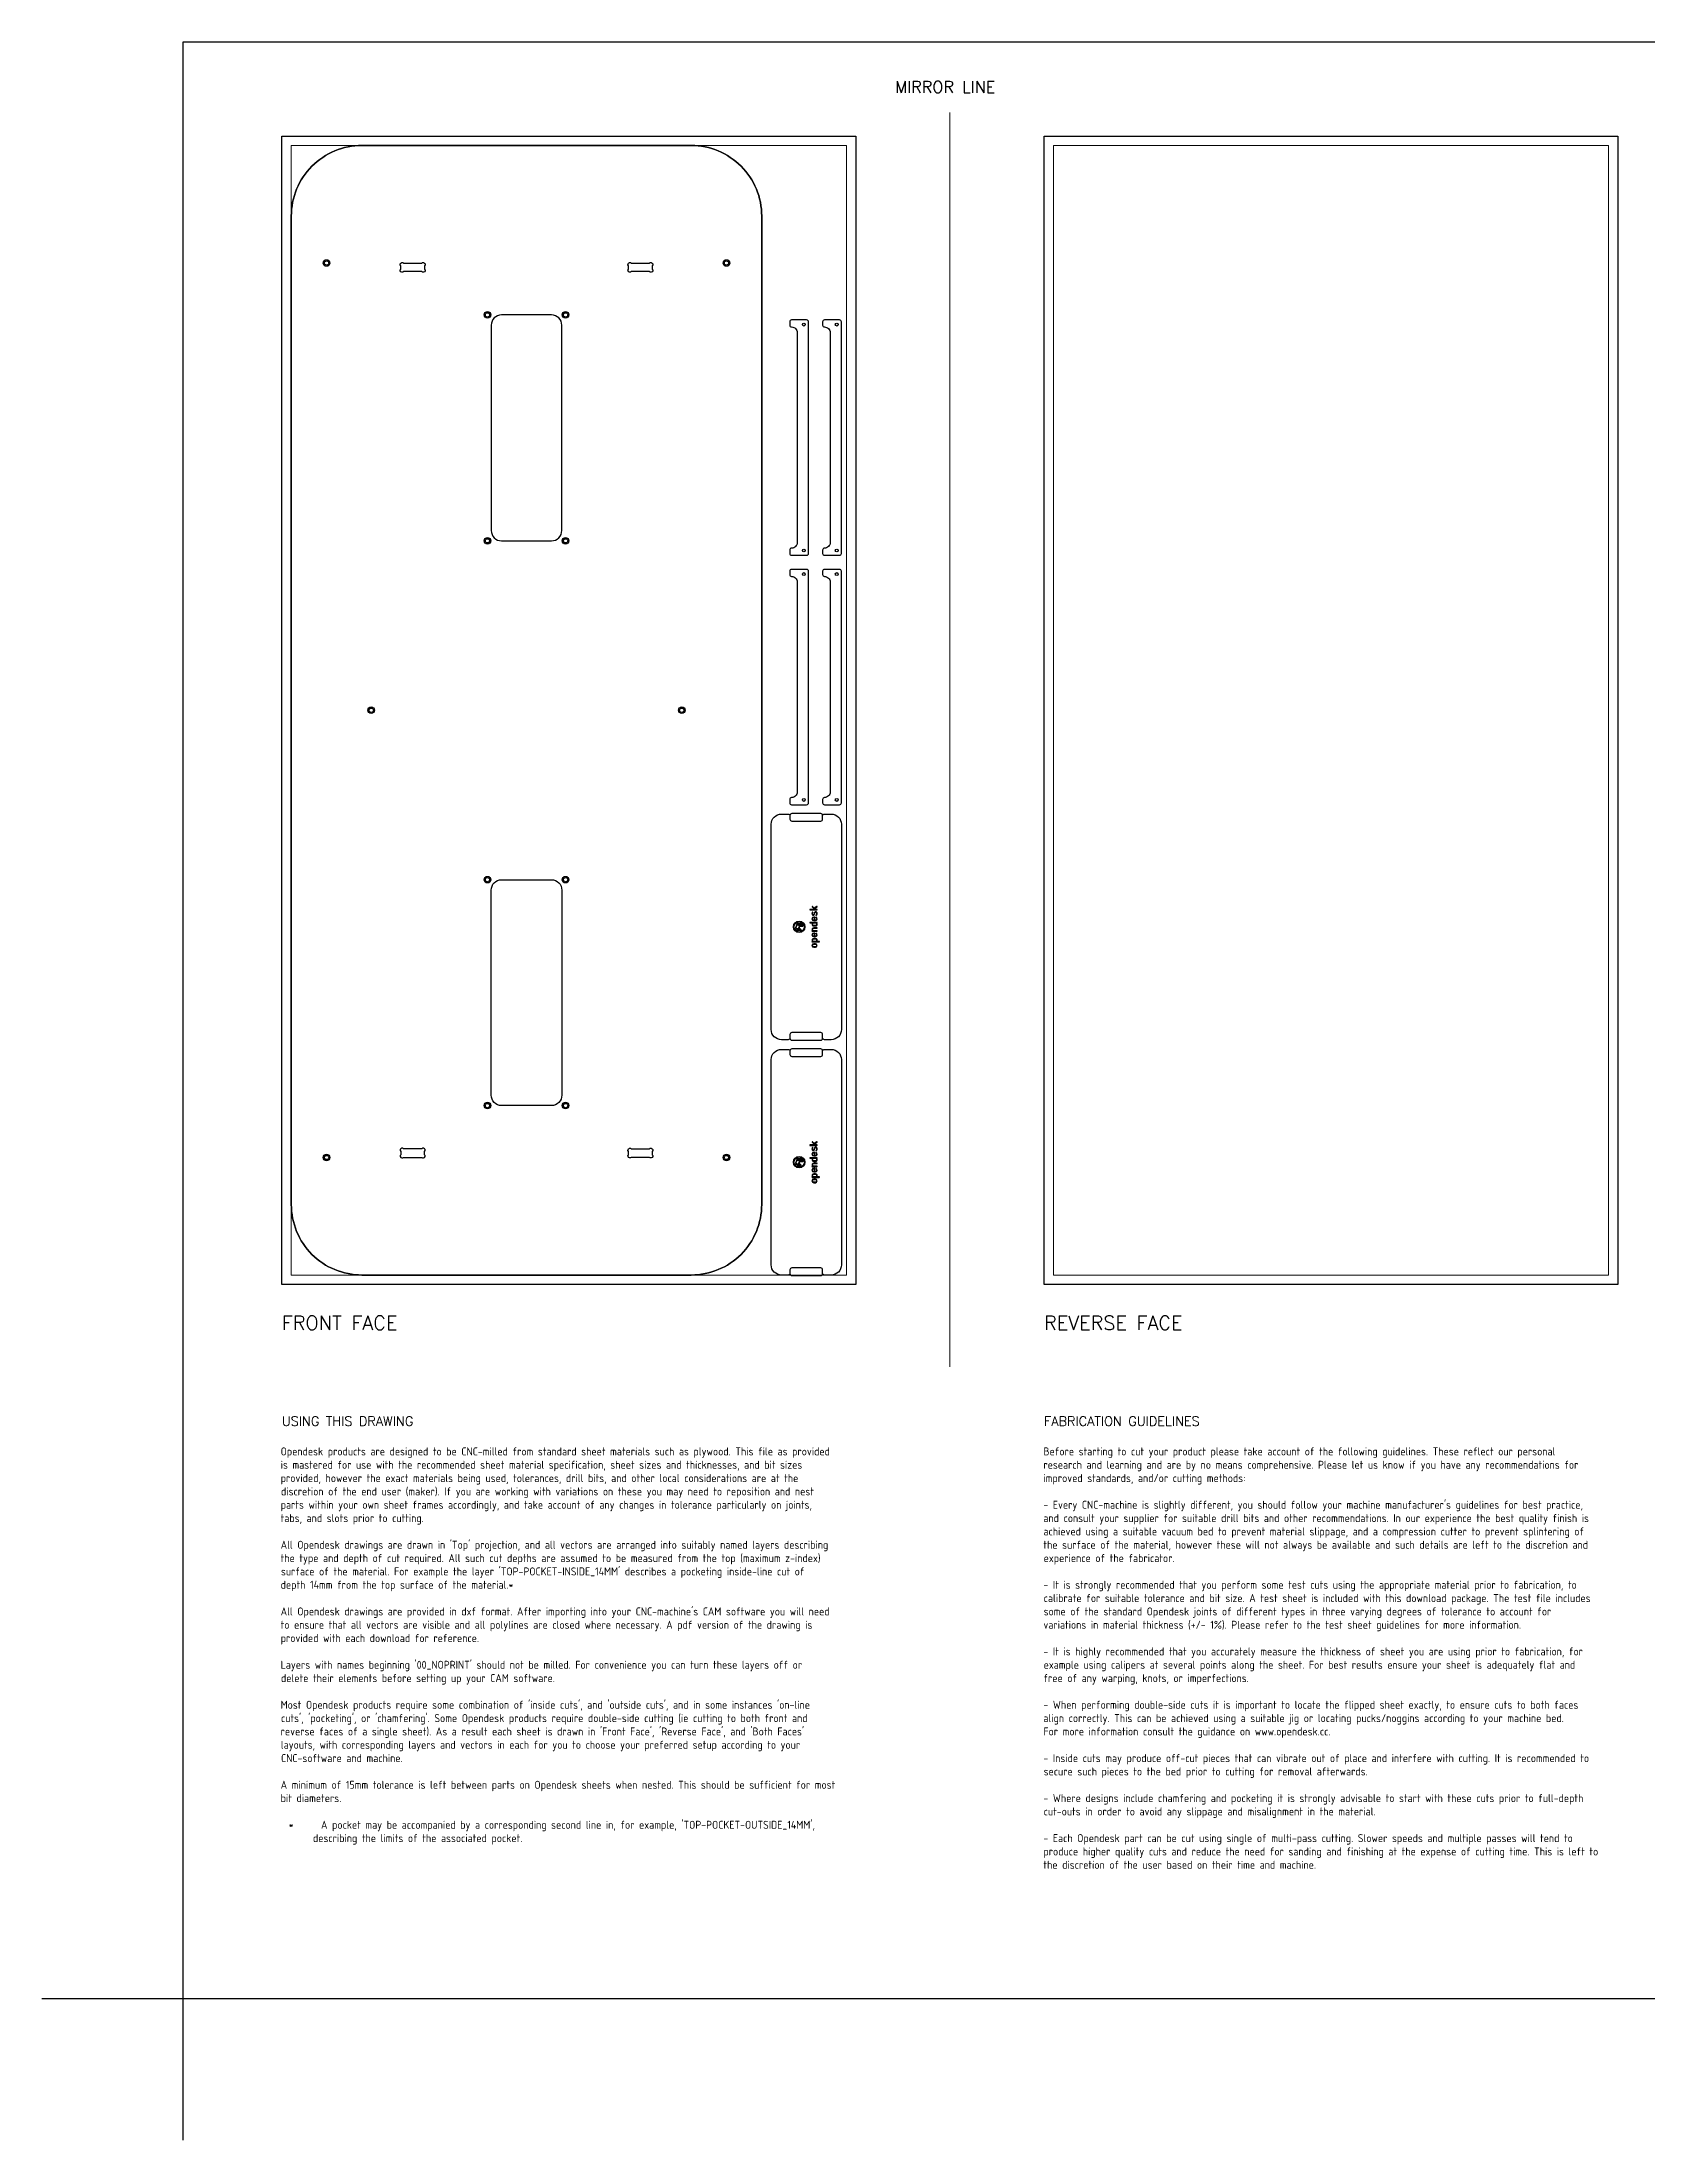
# Model space of a CAD drawing. Header units: millimetres. Extents: x -300 to 5880, y -300 to 4158.
# Drawn here: x -300 to 3112, y -300 to 4158 of the extents above; entities that cross this region are included whole.
import ezdxf
from ezdxf.enums import TextEntityAlignment as Align

# ---------------------------------------------------------------- set-up
doc = ezdxf.new("R2010")
doc.units = ezdxf.units.MM
doc.layers.add('00-NOPRINT_TEXT', color=7, linetype='Continuous', lineweight=25)
doc.layers.add('00_NOPRINT_TOLERANCE', color=7, linetype='Continuous', lineweight=5)
for name, color, linetype, lineweight, true_color in [('BOARD_$TH-NOMINAL', 3, 'Continuous', 30, 0x00ff00), ('TOP-CUT-INSIDE_18.000MM', 1, 'Continuous', 25, 0xff1c00), ('TOP-CUT-OUTSIDE_18.000MM', 220, 'Continuous', 25, 0xff00d1), ('TOP-HOLE-6.000MM-DIAM_18.000MM', 3, 'Continuous', 25, 0x00ff0c), ('TOP-HOLE-9.000MM-DIAM_14.000MM', 220, 'Continuous', 25, 0xff00c7), ('TOP-POCKET-INSIDE_12.000MM', 140, 'Continuous', 25, 0x00b1ff), ('TOP-POCKET-INSIDE_2.000MM', 110, 'Continuous', 25, 0x00ff94)]:
    doc.layers.add(name, color=color, linetype=linetype, lineweight=lineweight, true_color=true_color)
doc.layers.add('TOP-CHAMFER-ONLINE_14MM', color=66, linetype='Continuous', true_color=0x518017)
doc.layers.add('TOP-POCKET-INSIDE_01MM', color=3, linetype='Continuous', true_color=0x0eff00)
doc.styles.add('OD-ISOCP-17_240', font='isocp.shx')
doc.styles.add('OD-ISOCP-17_241', font='isocp.shx')
doc.styles.add('OD-ISOCP-17_242', font='isocp.shx')
doc.styles.add('OD-ISOCP-17_243', font='isocp.shx')
doc.styles.add('OD-ISOCP-17_244', font='isocp.shx')
doc.styles.add('OD-ISOCP-17_245', font='isocp.shx')
doc.styles.add('OD-ISOCP-17_246', font='isocp.shx')
doc.styles.add('OD-ISOCP-17_247', font='isocp.shx')
doc.styles.add('OD-ISOCP-17_248', font='isocp.shx')
doc.styles.add('OD-ISOCP-17_249', font='isocp.shx')
doc.styles.add('OD-ISOCP-17_250', font='isocp.shx')
doc.styles.add('OD-ISOCP-17_251', font='isocp.shx')
doc.styles.add('OD-ISOCP-17_252', font='isocp.shx')
doc.styles.add('OD-ISOCP-17_253', font='isocp.shx')
doc.styles.add('OD-ISOCP-17_254', font='isocp.shx')
doc.styles.add('OD-ISOCP-17_255', font='isocp.shx')
doc.styles.add('OD-ISOCP-17_256', font='isocp.shx')
doc.styles.add('OD-ISOCP-17_257', font='isocp.shx')
doc.styles.add('OD-ISOCP-17_258', font='isocp.shx')
doc.styles.add('OD-ISOCP-17_259', font='isocp.shx')
doc.styles.add('OD-ISOCP-17_260', font='isocp.shx')
doc.styles.add('OD-ISOCP-17_261', font='isocp.shx')
doc.styles.add('OD-ISOCP-17_262', font='isocp.shx')
doc.styles.add('OD-ISOCP-17_263', font='isocp.shx')
doc.styles.add('OD-ISOCP-17_264', font='isocp.shx')
doc.styles.add('OD-ISOCP-17_265', font='isocp.shx')
doc.styles.add('OD-ISOCP-17_266', font='isocp.shx')
doc.styles.add('OD-ISOCP-17_267', font='isocp.shx')
doc.styles.add('OD-ISOCP-17_268', font='isocp.shx')
doc.styles.add('OD-ISOCP-17_269', font='isocp.shx')
doc.styles.add('OD-ISOCP-17_270', font='isocp.shx')
doc.styles.add('OD-ISOCP-17_271', font='isocp.shx')
doc.styles.add('OD-ISOCP-17_272', font='isocp.shx')
doc.styles.add('OD-ISOCP-17_273', font='isocp.shx')
doc.styles.add('OD-ISOCP-17_274', font='isocp.shx')
doc.styles.add('OD-ISOCP-17_275', font='isocp.shx')
doc.styles.add('OD-ISOCP-17_276', font='isocp.shx')
doc.styles.add('OD-ISOCP-17_277', font='isocp.shx')
doc.styles.add('OD-ISOCP-17_278', font='isocp.shx')
doc.styles.add('OD-ISOCP-17_279', font='isocp.shx')
doc.styles.add('OD-ISOCP-17_280', font='isocp.shx')
doc.styles.add('OD-ISOCP-17_281', font='isocp.shx')
doc.styles.add('OD-ISOCP-17_282', font='isocp.shx')
doc.styles.add('OD-ISOCP-17_283', font='isocp.shx')
doc.styles.add('OD-ISOCP-17_284', font='isocp.shx')
doc.styles.add('OD-ISOCP-17_285', font='isocp.shx')
doc.styles.add('OD-ISOCP-17_286', font='isocp.shx')
doc.styles.add('OD-ISOCP-17_287', font='isocp.shx')
doc.styles.add('OD-ISOCP-17_288', font='isocp.shx')
doc.styles.add('OD-SIMPLEX-20_87', font='simplex.shx')
doc.styles.add('OD-SIMPLEX-20_88', font='simplex.shx')
doc.styles.add('OD-SIMPLEX-25_89', font='simplex.shx')
doc.styles.add('OD-SIMPLEX-30_88', font='simplex.shx')
doc.styles.add('OD-SIMPLEX-30_89', font='simplex.shx')

# ---------------------------------------------------------------- blocks, each defined once
blk = doc.blocks.new('Borders Opendesk_7')
at = {"layer": '00-NOPRINT_TEXT'}
for p, q in [((0, 4158), (5880, 4158)), ((0, 0), (0, 4158)), ((0, 0), (-300, 0)), ((0, -300), (0, 0)), ((5880, 0), (0, 0))]:
    blk.add_line(p, q, dxfattribs=at)
at = {"layer": '00_NOPRINT_TOLERANCE', "ltscale": 0.379043}
blk.add_line((1630, 1343.2), (1630, 4008), dxfattribs=at)
at = {"layer": '00_NOPRINT_TOLERANCE', "ltscale": 0.379202}
for p, q in [((210, 3958), (1430, 3958)), ((210, 1518), (210, 3958)), ((1430, 3958), (1430, 1518)), ((1830, 3958), (3050, 3958)), ((1830, 1518), (1830, 3958)), ((3050, 3958), (3050, 1518)), ((1430, 1518), (210, 1518)), ((3050, 1518), (1830, 1518))]:
    blk.add_line(p, q, dxfattribs=at)
at = {"layer": '00_NOPRINT_TOLERANCE', "ltscale": 0.380876}
for p, q in [((230, 3938), (1410, 3938)), ((1850, 3938), (3030, 3938)), ((1410, 1538), (230, 1538)), ((3030, 1538), (1850, 1538))]:
    blk.add_line(p, q, dxfattribs=at)
at = {"layer": '00_NOPRINT_TOLERANCE', "ltscale": 0.380023}
for p, q in [((230, 1538), (230, 3938)), ((1410, 3938), (1410, 1538)), ((1850, 1538), (1850, 3938)), ((3030, 3938), (3030, 1538))]:
    blk.add_line(p, q, dxfattribs=at)
at = {"layer": 'BOARD_$TH-NOMINAL'}
for p, q in [((210, 3958), (1430, 3958)), ((210, 1518), (210, 3958)), ((1430, 3958), (1430, 1518)), ((1830, 3958), (3050, 3958)), ((1830, 1518), (1830, 3958)), ((3050, 3958), (3050, 1518)), ((1430, 1518), (210, 1518)), ((3050, 1518), (1830, 1518))]:
    blk.add_line(p, q, dxfattribs=at)
at = {"layer": '00-NOPRINT_TEXT', "style": 'OD-SIMPLEX-25_89'}
blk.add_text('MIRROR LINE', height=25, dxfattribs=at).set_placement((1513.3, 4049.9))
at = {"layer": '00-NOPRINT_TEXT', "color": 7}
for s, height, style, p in [('FRONT FACE', 30, 'OD-SIMPLEX-30_89', (210, 1451.3)), ('REVERSE FACE', 30, 'OD-SIMPLEX-30_88', (1830, 1451.3)), ('USING THIS DRAWING', 20, 'OD-SIMPLEX-20_88', (210, 1237.4)), ('FABRICATION GUIDELINES', 20, 'OD-SIMPLEX-20_87', (1830, 1237.4))]:
    blk.add_text(s, height=height, dxfattribs=dict(at, style=style)).set_placement(p, align=Align.TOP_LEFT)
for s, style, p in [('Opendesk products are designed to be CNC-milled from standard sheet materials such as plywood. This file as provided', 'OD-ISOCP-17_265', (207.4, 1154.7)), ('Before starting to cut your product please take account of the following guidelines. These reflect our personal', 'OD-ISOCP-17_240', (1828.7, 1154.7)), ('is mastered for use with the recommended sheet material specification, sheet sizes and thicknesses, and bit sizes', 'OD-ISOCP-17_266', (207.4, 1126.3)), ('provided, however the exact materials being used, tolerances, drill bits, and other local considerations are at the', 'OD-ISOCP-17_267', (207.4, 1098)), ('research and learning and are by no means comprehensive. Please let us know if you have any recommendations for', 'OD-ISOCP-17_241', (1828.7, 1126.3)), ('improved standards, and/or cutting methods:', 'OD-ISOCP-17_242', (1828.7, 1098)), ('discretion of the end user (maker). If you are working with variations on these you may need to reposition and nest', 'OD-ISOCP-17_268', (208.1, 1069.7)), ('tabs, and slots prior to cutting.', 'OD-ISOCP-17_270', (207.4, 1013)), ('parts within your own sheet frames accordingly, and take account of any changes in tolerance particularly on joints,', 'OD-ISOCP-17_269', (207.4, 1041.3)), ("- Every CNC-machine is slightly different, you should follow your machine manufacturer's guidelines for best practice,", 'OD-ISOCP-17_243', (1828.7, 1041.3)), ('and consult your supplier for suitable drill bits and other recommendations. In our experience the best quality finish is', 'OD-ISOCP-17_244', (1828.7, 1013)), ('achieved using a suitable vacuum bed to prevent material slippage, and a compression cutter to prevent splintering of', 'OD-ISOCP-17_245', (1828.7, 984.7)), ('the type and depth of cut required. All such cut depths are assumed to be measured from the top (maximum z-index)', 'OD-ISOCP-17_272', (207.4, 928)), ("All Opendesk drawings are drawn in 'Top' projection, and all vectors are arranged into suitably named layers describing", 'OD-ISOCP-17_271', (207.4, 956.3)), ('the surface of the material, however these will not always be available and such details are left to the discretion and', 'OD-ISOCP-17_246', (1828.7, 956.3)), ('experience of the fabricator.', 'OD-ISOCP-17_247', (1829.2, 928)), ("surface of the material. For example the layer 'TOP-POCKET-INSIDE_14MM' describes a pocketing inside-line cut of", 'OD-ISOCP-17_273', (208, 899.7)), ('depth 14mm from the top surface of the material.*', 'OD-ISOCP-17_274', (207.4, 871.3)), ('- It is strongly recommended that you perform some test cuts using the appropriate material prior to fabrication, to', 'OD-ISOCP-17_248', (1828.7, 871.3)), ('calibrate for suitable tolerance and bit size. A test sheet is included with this download package. The test file includes', 'OD-ISOCP-17_249', (1829.3, 843)), ('to ensure that all vectors are visible and all polylines are closed where necessary. A pdf version of the drawing is', 'OD-ISOCP-17_276', (207.4, 786.3)), ("All Opendesk drawings are provided in dxf format. After importing into your CNC-machine's CAM software you will need", 'OD-ISOCP-17_275', (207.4, 814.7)), ('variations in material thickness (+/- 1%). Please refer to the test sheet guidelines for more information.', 'OD-ISOCP-17_251', (1828.7, 786.3)), ('some of the standard Opendesk joints of different types in three varying degrees of tolerance to account for', 'OD-ISOCP-17_250', (1829.2, 814.7)), ('provided with each download for reference.', 'OD-ISOCP-17_277', (207.4, 758)), ("Layers with names beginning '00_NOPRINT' should not be milled. For convenience you can turn these layers off or", 'OD-ISOCP-17_278', (207.4, 701.3)), ('- It is highly recommended that you accurately measure the thickness of sheet you are using prior to fabrication, for', 'OD-ISOCP-17_252', (1828.7, 729.7)), ('example using calipers at several points along the sheet. For best results ensure your sheet is adequately flat and', 'OD-ISOCP-17_253', (1829.2, 701.3)), ('delete their elements before setting up your CAM software.', 'OD-ISOCP-17_279', (208.1, 673)), ('free of any warping, knots, or imperfections.', 'OD-ISOCP-17_254', (1828.7, 673)), ("Most Opendesk products require some combination of 'inside cuts', and 'outside cuts', and in some instances 'on-line", 'OD-ISOCP-17_280', (207.4, 616.3)), ('- When performing double-side cuts it is important to locate the flipped sheet exactly, to ensure cuts to both faces', 'OD-ISOCP-17_255', (1828.7, 616.3)), ("reverse faces of a single sheet). As a result each sheet is drawn in 'Front Face', 'Reverse Face', and 'Both Faces'", 'OD-ISOCP-17_282', (207.4, 559.7)), ("cuts', 'pocketing', or 'chamfering'. Some Opendesk products require double-side cutting (ie cutting to both front and", 'OD-ISOCP-17_281', (208.1, 588)), ('align correctly. This can be achieved using a suitable jig or locating pucks/noggins according to your machine bed.', 'OD-ISOCP-17_256', (1828.7, 588)), ('layouts, with corresponding layers and vectors in each for you to choose your preferred setup according to your', 'OD-ISOCP-17_283', (207.8, 531.3)), ('For more information consult the guidance on www.opendesk.cc.', 'OD-ISOCP-17_257', (1828.7, 559.7)), ('CNC-software and machine.', 'OD-ISOCP-17_284', (208.2, 503)), ('- Inside cuts may produce off-cut pieces that can vibrate out of place and interfere with cutting. It is recommended to', 'OD-ISOCP-17_258', (1828.7, 503)), ('secure such pieces to the bed prior to cutting for removal afterwards.', 'OD-ISOCP-17_259', (1829.2, 474.7)), ('A minimum of 15mm tolerance is left between parts on Opendesk sheets when nested. This should be sufficient for most', 'OD-ISOCP-17_285', (207.4, 446.3)), ('bit diameters.', 'OD-ISOCP-17_286', (207.4, 418)), ('- Where designs include chamfering and pocketing it is strongly advisable to start with these cuts prior to full-depth', 'OD-ISOCP-17_260', (1828.7, 418)), ('cut-outs in order to avoid any slippage and misalignment in the material.', 'OD-ISOCP-17_261', (1829.3, 389.7)), ("*      A pocket may be accompanied by a corresponding second line in, for example, 'TOP-POCKET-OUTSIDE_14MM',", 'OD-ISOCP-17_287', (224.4, 361.3)), ('describing the limits of the associated pocket.', 'OD-ISOCP-17_288', (276.1, 333)), ('- Each Opendesk part can be cut using single of multi-pass cutting. Slower speeds and multiple passes will tend to', 'OD-ISOCP-17_262', (1828.7, 333)), ('produce higher quality cuts and reduce the need for sanding and finishing at the expense of cutting time. This is left to', 'OD-ISOCP-17_263', (1828.7, 304.7)), ('the discretion of the user based on their time and machine.', 'OD-ISOCP-17_264', (1828.7, 276.3))]:
    blk.add_text(s, height=17, dxfattribs=dict(at, style=style)).set_placement(p)

msp = doc.modelspace()

# ---------------------------------------------------------------- linework, layer by layer
at = {"layer": 'TOP-CHAMFER-ONLINE_14MM'}
for points in [[(230, 1688), (230, 3788, -0.414214), (380, 3938), (1080, 3938, -0.414214), (1230, 3788), (1230, 1688, -0.414214), (1080, 1538), (380, 1538, -0.414214)], [(1359.4, 2514.4, 0.414214), (1355.4, 2518.4), (1294, 2518.4, 0.414214), (1290, 2514.4), (1290, 2513.4), (1290, 2506.4, 0.414214), (1294, 2502.4), (1355.4, 2502.4, 0.414214), (1359.4, 2506.4), (1359.4, 2513.4)], [(1359.4, 2049, 0.414214), (1355.4, 2053), (1294, 2053, 0.414214), (1290, 2049), (1290, 2048), (1290, 2041, 0.414214), (1294, 2037), (1355.4, 2037, 0.414214), (1359.4, 2041), (1359.4, 2048)], [(1359.4, 2014.4, 0.414214), (1355.4, 2018.4), (1294, 2018.4, 0.414214), (1290, 2014.4), (1290, 2013.4), (1290, 2006.4, 0.414214), (1294, 2002.4), (1355.4, 2002.4, 0.414214), (1359.4, 2006.4), (1359.4, 2013.4)], [(1359.4, 1549, 0.414214), (1355.4, 1553), (1294, 1553, 0.414214), (1290, 1549), (1290, 1548), (1290, 1541, 0.414214), (1294, 1537), (1355.4, 1537, 0.414214), (1359.4, 1541), (1359.4, 1548)]]:
    msp.add_lwpolyline(points, format="xyb", close=True, dxfattribs=at)
at = {"layer": 'TOP-CUT-INSIDE_18.000MM'}
for points in [[(805, 3556, 0.414214), (783, 3578), (677, 3578, 0.414214), (655, 3556), (655, 3120, 0.414214), (677, 3098), (783, 3098, 0.414214), (805, 3120)], [(655, 1920), (655, 2356, -0.414214), (677, 2378), (783, 2378, -0.414214), (805, 2356), (805, 1920, -0.414214), (783, 1898), (677, 1898, -0.414214)]]:
    msp.add_lwpolyline(points, format="xyb", close=True, dxfattribs=at)
at = {"layer": 'TOP-CUT-OUTSIDE_18.000MM'}
for points in [[(1230, 3788, 0.414214), (1080, 3938), (380, 3938, 0.414214), (230, 3788), (230, 1688, 0.414214), (380, 1538), (1080, 1538, 0.414214), (1230, 1688)], [(1289.4, 3071.4, 0.414214), (1293.4, 3067.4), (1325.4, 3067.4, 0.414214), (1329.4, 3071.4), (1329.4, 3563.4, 0.414214), (1325.4, 3567.4), (1293.4, 3567.4, 0.414214), (1289.4, 3563.4), (1289.4, 3556.4, 0.414214), (1293.4, 3552.4, -0.414214), (1305.4, 3540.4), (1305.4, 3094.4, -0.414214), (1293.4, 3082.4, 0.414214), (1289.4, 3078.4)], [(1359.4, 3071.4, 0.414214), (1363.4, 3067.4), (1395.4, 3067.4, 0.414214), (1399.4, 3071.4), (1399.4, 3563.4, 0.414214), (1395.4, 3567.4), (1363.4, 3567.4, 0.414214), (1359.4, 3563.4), (1359.4, 3556.4, 0.414214), (1363.4, 3552.4, -0.414214), (1375.4, 3540.4), (1375.4, 3094.4, -0.414214), (1363.4, 3082.4, 0.414214), (1359.4, 3078.4)], [(1289.4, 2541.4, 0.414214), (1293.4, 2537.4), (1325.4, 2537.4, 0.414214), (1329.4, 2541.4), (1329.4, 3033.4, 0.414214), (1325.4, 3037.4), (1293.4, 3037.4, 0.414214), (1289.4, 3033.4), (1289.4, 3026.4, 0.414214), (1293.4, 3022.4, -0.414214), (1305.4, 3010.4), (1305.4, 2564.4, -0.414214), (1293.4, 2552.4, 0.414214), (1289.4, 2548.4)], [(1359.4, 2541.4, 0.414214), (1363.4, 2537.4), (1395.4, 2537.4, 0.414214), (1399.4, 2541.4), (1399.4, 3033.4, 0.414214), (1395.4, 3037.4), (1363.4, 3037.4, 0.414214), (1359.4, 3033.4), (1359.4, 3026.4, 0.414214), (1363.4, 3022.4, -0.414214), (1375.4, 3010.4), (1375.4, 2564.4, -0.414214), (1363.4, 2552.4, 0.414214), (1359.4, 2548.4)], [(1290, 2049), (1290, 2042, -0.414214), (1286, 2038), (1271.7, 2038, -0.414214), (1250, 2059.7), (1250, 2495.7, -0.414214), (1271.7, 2517.4), (1286, 2517.4, -0.414214), (1290, 2513.4), (1290, 2506.4, 0.414214), (1294, 2502.4), (1355.4, 2502.4, 0.414214), (1359.4, 2506.4), (1359.4, 2513.4, -0.414214), (1363.4, 2517.4), (1377.7, 2517.4, -0.414214), (1399.4, 2495.7), (1399.4, 2059.7, -0.414214), (1377.7, 2038), (1363.4, 2038, -0.414214), (1359.4, 2042), (1359.4, 2049, 0.414214), (1355.4, 2053), (1294, 2053, 0.414214)], [(1290, 1549), (1290, 1542, -0.414214), (1286, 1538), (1271.7, 1538, -0.414214), (1250, 1559.7), (1250, 1995.7, -0.414214), (1271.7, 2017.4), (1286, 2017.4, -0.414214), (1290, 2013.4), (1290, 2006.4, 0.414214), (1294, 2002.4), (1355.4, 2002.4, 0.414214), (1359.4, 2006.4), (1359.4, 2013.4, -0.414214), (1363.4, 2017.4), (1377.7, 2017.4, -0.414214), (1399.4, 1995.7), (1399.4, 1559.7, -0.414214), (1377.7, 1538), (1363.4, 1538, -0.414214), (1359.4, 1542), (1359.4, 1549, 0.414214), (1355.4, 1553), (1294, 1553, 0.414214)]]:
    msp.add_lwpolyline(points, format="xyb", close=True, dxfattribs=at)
at = {"layer": 'TOP-HOLE-6.000MM-DIAM_18.000MM'}
for centre in [(1319.4, 3557.4), (1389.4, 3557.4), (1319.4, 3077.4), (1389.4, 3077.4), (1319.4, 3027.4), (1389.4, 3027.4), (1319.4, 2547.4), (1389.4, 2547.4)]:
    msp.add_circle(centre, 3, dxfattribs=at)
at = {"layer": 'TOP-HOLE-9.000MM-DIAM_14.000MM'}
for centre in [(305, 3688.3), (1155, 3688.3), (647, 3578), (813, 3578), (647, 3098), (813, 3098), (400, 2738), (1060, 2738), (647, 2378), (813, 2378), (647, 1898), (813, 1898), (305, 1787.7), (1155, 1787.7)]:
    msp.add_circle(centre, 4.5, dxfattribs=at)
at = {"layer": 'TOP-POCKET-INSIDE_01MM'}
for points in [[(1341.9, 2317), (1347.6, 2320.4, 1), (1347, 2321.2), (1341.2, 2317.7), (1337.8, 2321.2, 1), (1337.1, 2320.4), (1342.9, 2314.6), (1332.4, 2314.6, 1), (1332.4, 2313.6), (1347.3, 2313.6, 1), (1347.3, 2314.6), (1344.3, 2314.6)], [(1332.4, 2287.3, 1), (1332.4, 2286.3), (1338.1, 2286.3, 0.685082), (1340.6, 2279.6), (1344, 2279.6, 0.685082), (1346.5, 2286.3), (1347.3, 2286.3, 1), (1347.3, 2287.3)], [(1337, 2307.6, 0.064559), (1336.8, 2305.9, 0.071132), (1337, 2304.4, 0.090234), (1337.6, 2303.3, 0.159121), (1338.8, 2302.5, 0.074032), (1339.4, 2302.4, 0.087909), (1340.4, 2302.6, 0.072827), (1340.9, 2302.9, 0.026999), (1341.1, 2303, 0.07539), (1341.6, 2303.7, 0.04766), (1341.9, 2304.4, 0.024337), (1342.2, 2305.2, 0.005409), (1342.3, 2305.7), (1342.4, 2306.3, -0.01299), (1342.6, 2307.1, -0.049524), (1342.9, 2308, -0.156256), (1343.7, 2308.7, -0.067816), (1344.1, 2308.9, -0.049082), (1344.6, 2308.9, -0.165476), (1345.7, 2308.5, -0.046686), (1346, 2308.3, -0.040416), (1346.2, 2308, -0.053828), (1346.5, 2307.3, -0.026304), (1346.7, 2306.9, -0.061667), (1346.8, 2305.9, -0.057744), (1346.7, 2304.9, -0.20065), (1345.2, 2302.8, 1), (1345.7, 2301.9, 0.20065), (1347.6, 2304.6, 0.057744), (1347.8, 2305.9, 0.061667), (1347.6, 2307.2, 0.026304), (1347.5, 2307.7, 0.053828), (1347.1, 2308.5, 0.040416), (1346.7, 2308.9, 0.046686), (1346.3, 2309.3, 0.165476), (1344.6, 2309.9, 0.049082), (1343.9, 2309.8, 0.068873), (1343.2, 2309.6, 0.157364), (1342, 2308.4, 0.049524), (1341.6, 2307.3, 0.01299), (1341.4, 2306.5), (1341.3, 2305.9, -0.005409), (1341.2, 2305.5, -0.024337), (1341, 2304.7, -0.04766), (1340.7, 2304.2, -0.07539), (1340.4, 2303.8, -0.026999), (1340.3, 2303.7, -0.072827), (1340, 2303.5, -0.087909), (1339.4, 2303.4, -0.074032), (1339.1, 2303.4, -0.159121), (1338.4, 2303.9, -0.090234), (1338, 2304.7, -0.071132), (1337.8, 2305.9, -0.064559), (1338, 2307.3, -0.112575), (1338.5, 2308.4, 1), (1337.8, 2309.1, 0.112575)], [(1340.6, 2298.6, 1), (1340.6, 2291), (1344, 2291, 0.833525), (1345.3, 2298.4, 1), (1345, 2297.5, -0.833525), (1344, 2292), (1342.8, 2292), (1342.8, 2298.1, 0.414214), (1342.3, 2298.6)], [(1340.6, 2276, 0.685082), (1338.1, 2269.3), (1337.3, 2269.3, 1), (1337.3, 2268.3), (1347.3, 2268.3, 1), (1347.3, 2269.3), (1340.6, 2269.3, -1), (1340.6, 2275), (1347.3, 2275, 1), (1347.3, 2276)], [(1341.8, 2292), (1340.6, 2292, -1), (1340.6, 2297.6), (1341.8, 2297.6)], [(1344, 2286.3, -1), (1344, 2280.6), (1340.6, 2280.6, -1), (1340.6, 2286.3)], [(1340.6, 2264.6, 1), (1340.6, 2257), (1344, 2257, 0.833525), (1345.3, 2264.4, 1), (1345, 2263.5, -0.833525), (1344, 2258), (1342.8, 2258), (1342.8, 2264.1, 0.414214), (1342.3, 2264.6)], [(1340.6, 2253.3, 0.685082), (1338.1, 2246.6), (1337.3, 2246.6, 1), (1337.3, 2245.6), (1352.2, 2245.6, 1), (1352.2, 2246.6), (1346.5, 2246.6, 0.685082), (1344, 2253.3)], [(1340.6, 2242, 1), (1340.6, 2234.3), (1344, 2234.3, 1), (1344, 2242)], [(1341.8, 2263.6), (1341.8, 2258), (1340.6, 2258, -1), (1340.6, 2263.6)], [(1344, 2252.3, -1), (1344, 2246.6), (1340.6, 2246.6, -1), (1340.6, 2252.3)], [(1344, 2241, -1), (1344, 2235.3), (1340.6, 2235.3, -1), (1340.6, 2241)], [(1341.9, 1816.9), (1347.6, 1820.3, 1), (1347, 1821.1), (1341.2, 1817.6), (1337.8, 1821.1, 1), (1337.1, 1820.3), (1342.9, 1814.5), (1332.4, 1814.5, 1), (1332.4, 1813.5), (1347.3, 1813.5, 1), (1347.3, 1814.5), (1344.3, 1814.5)], [(1332.4, 1787.2, 1), (1332.4, 1786.2), (1338.1, 1786.2, 0.685082), (1340.6, 1779.5), (1344, 1779.5, 0.685082), (1346.5, 1786.2), (1347.3, 1786.2, 1), (1347.3, 1787.2)], [(1337, 1807.5, 0.064559), (1336.8, 1805.8, 0.071132), (1337, 1804.3, 0.090234), (1337.6, 1803.2, 0.159121), (1338.8, 1802.4, 0.074032), (1339.4, 1802.3, 0.087909), (1340.4, 1802.5, 0.072827), (1340.9, 1802.8, 0.026999), (1341.1, 1802.9, 0.07539), (1341.6, 1803.6, 0.04766), (1341.9, 1804.3, 0.024337), (1342.2, 1805.1, 0.005409), (1342.3, 1805.6), (1342.4, 1806.2, -0.01299), (1342.6, 1807, -0.049524), (1342.9, 1807.9, -0.156256), (1343.7, 1808.6, -0.067816), (1344.1, 1808.8, -0.049082), (1344.6, 1808.8, -0.165476), (1345.7, 1808.4, -0.046686), (1346, 1808.2, -0.040416), (1346.2, 1807.9, -0.053828), (1346.5, 1807.2, -0.026304), (1346.7, 1806.8, -0.061667), (1346.8, 1805.8, -0.057744), (1346.7, 1804.8, -0.20065), (1345.2, 1802.7, 1), (1345.7, 1801.8, 0.20065), (1347.6, 1804.5, 0.057744), (1347.8, 1805.8, 0.061667), (1347.6, 1807.1, 0.026304), (1347.5, 1807.6, 0.053828), (1347.1, 1808.4, 0.040416), (1346.7, 1808.8, 0.046686), (1346.3, 1809.2, 0.165476), (1344.6, 1809.8, 0.049082), (1343.9, 1809.7, 0.068873), (1343.2, 1809.5, 0.157364), (1342, 1808.3, 0.049524), (1341.6, 1807.2, 0.01299), (1341.4, 1806.4), (1341.3, 1805.8, -0.005409), (1341.2, 1805.4, -0.024337), (1341, 1804.6, -0.04766), (1340.7, 1804.1, -0.07539), (1340.4, 1803.7, -0.026999), (1340.3, 1803.6, -0.072827), (1340, 1803.4, -0.087909), (1339.4, 1803.3, -0.074032), (1339.1, 1803.3, -0.159121), (1338.4, 1803.8, -0.090234), (1338, 1804.6, -0.071132), (1337.8, 1805.8, -0.064559), (1338, 1807.2, -0.112575), (1338.5, 1808.3, 1), (1337.8, 1809, 0.112575)], [(1340.6, 1798.5, 1), (1340.6, 1790.9), (1344, 1790.9, 0.833525), (1345.3, 1798.3, 1), (1345, 1797.4, -0.833525), (1344, 1791.9), (1342.8, 1791.9), (1342.8, 1798, 0.414214), (1342.3, 1798.5)], [(1341.8, 1791.9), (1340.6, 1791.9, -1), (1340.6, 1797.5), (1341.8, 1797.5)], [(1344, 1786.2, -1), (1344, 1780.5), (1340.6, 1780.5, -1), (1340.6, 1786.2)], [(1340.6, 1775.9, 0.685082), (1338.1, 1769.2), (1337.3, 1769.2, 1), (1337.3, 1768.2), (1347.3, 1768.2, 1), (1347.3, 1769.2), (1340.6, 1769.2, -1), (1340.6, 1774.9), (1347.3, 1774.9, 1), (1347.3, 1775.9)], [(1340.6, 1764.5, 1), (1340.6, 1756.9), (1344, 1756.9, 0.833525), (1345.3, 1764.3, 1), (1345, 1763.4, -0.833525), (1344, 1757.9), (1342.8, 1757.9), (1342.8, 1764, 0.414214), (1342.3, 1764.5)], [(1340.6, 1753.2, 0.685082), (1338.1, 1746.5), (1337.3, 1746.5, 1), (1337.3, 1745.5), (1352.2, 1745.5, 1), (1352.2, 1746.5), (1346.5, 1746.5, 0.685082), (1344, 1753.2)], [(1340.6, 1741.9, 1), (1340.6, 1734.2), (1344, 1734.2, 1), (1344, 1741.9)], [(1341.8, 1763.5), (1341.8, 1757.9), (1340.6, 1757.9, -1), (1340.6, 1763.5)], [(1344, 1752.2, -1), (1344, 1746.5), (1340.6, 1746.5, -1), (1340.6, 1752.2)], [(1344, 1740.9, -1), (1344, 1735.2), (1340.6, 1735.2, -1), (1340.6, 1740.9)]]:
    msp.add_lwpolyline(points, format="xyb", close=True, dxfattribs=at)
for points in [[(1305.3, 2285.1), (1305.1, 2284.8), (1301.4, 2275.7), (1301.4, 2275.6), (1301.4, 2275.3), (1301.5, 2275.1), (1301.6, 2275), (1306.5, 2270.5), (1306.9, 2270.4), (1313.6, 2270.4), (1314.1, 2270.8), (1314, 2271.4), (1309.3, 2275.6), (1310.9, 2279.5), (1317.3, 2279.5), (1317.8, 2279.9), (1317.8, 2280.1), (1317.7, 2280.5), (1312.7, 2285), (1312.6, 2285.1), (1312.6, 2285.1), (1312.6, 2285.1), (1312.3, 2285.1), (1305.6, 2285.1), (1305.4, 2285.1)], [(1309.9, 2279.9), (1306.6, 2271.9), (1302.6, 2275.6), (1305.8, 2283.6)], [(1312.1, 2284), (1315.8, 2280.6), (1310.8, 2280.6), (1307.1, 2284)], [(1312.1, 2271.5), (1307.7, 2271.5), (1308.9, 2274.5)], [(1305.3, 1785), (1305.1, 1784.7), (1301.4, 1775.6), (1301.4, 1775.5), (1301.4, 1775.2), (1301.5, 1775), (1301.6, 1774.9), (1306.5, 1770.4), (1306.9, 1770.3), (1313.6, 1770.3), (1314.1, 1770.7), (1314, 1771.3), (1309.3, 1775.5), (1310.9, 1779.4), (1317.3, 1779.4), (1317.8, 1779.8), (1317.8, 1780), (1317.7, 1780.4), (1312.7, 1784.9), (1312.6, 1785), (1312.6, 1785), (1312.6, 1785), (1312.3, 1785), (1305.6, 1785), (1305.4, 1785)], [(1309.9, 1779.8), (1306.6, 1771.8), (1302.6, 1775.5), (1305.8, 1783.5)], [(1312.1, 1783.9), (1315.8, 1780.5), (1310.8, 1780.5), (1307.1, 1783.9)], [(1312.1, 1771.4), (1307.7, 1771.4), (1308.9, 1774.4)]]:
    msp.add_lwpolyline(points, close=True, dxfattribs=at)
for centre, radius in [((1309.5, 2277.8), 12.1), ((1309.5, 2277.8), 11.1), ((1309.5, 1777.7), 12.1), ((1309.5, 1777.7), 11.1)]:
    msp.add_circle(centre, radius, dxfattribs=at)
at = {"layer": 'TOP-POCKET-INSIDE_12.000MM'}
for points in [[(513.2, 3682.5), (513.2, 3675.5, -1.050308), (507.4, 3670), (468.6, 3670, -1.050308), (462.8, 3675.5), (462.8, 3682.5, -1.050308), (468.6, 3688), (507.4, 3688, -1.050308)], [(991.4, 3670), (952.6, 3670, -1.050308), (946.8, 3675.5), (946.8, 3682.5, -1.050308), (952.6, 3688), (991.4, 3688, -1.050308), (997.2, 3682.5), (997.2, 3675.5, -1.050308)], [(507.4, 1806), (468.6, 1806, 1.050308), (462.8, 1800.5), (462.8, 1793.5, 1.050308), (468.6, 1788), (507.4, 1788, 1.050308), (513.2, 1793.5), (513.2, 1800.5, 1.050308)], [(952.6, 1788, -1.04953), (946.8, 1793.5), (946.8, 1800.5, -1.04953), (952.6, 1806), (991.4, 1806, -1.04953), (997.2, 1800.5), (997.2, 1793.5, -1.04953), (991.4, 1788)]]:
    msp.add_lwpolyline(points, format="xyb", close=True, dxfattribs=at)
at = {"layer": 'TOP-POCKET-INSIDE_2.000MM'}
for centre in [(305, 3688.3), (1155, 3688.3), (647, 3578), (813, 3578), (647, 3098), (813, 3098), (400, 2738), (1060, 2738), (647, 2378), (813, 2378), (647, 1898), (813, 1898), (305, 1787.7), (1155, 1787.7)]:
    msp.add_circle(centre, 7, dxfattribs=at)

# ---------------------------------------------------------------- block references
msp.add_blockref('Borders Opendesk_7', (0, 0))

doc.saveas('drawing.dxf')
